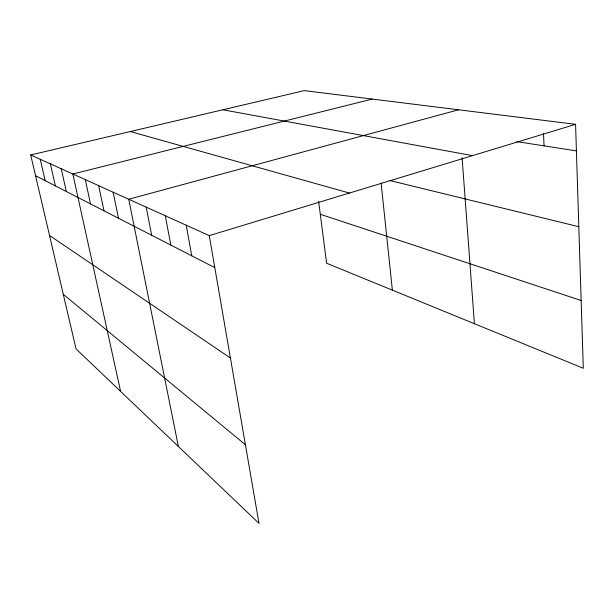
<?xml version="1.0" encoding="UTF-8"?>
<svg xmlns="http://www.w3.org/2000/svg" width="614" height="614" viewBox="0 0 614 614"><rect width="100%" height="100%" fill="white"/><g stroke="black" fill="none" stroke-linecap="round" stroke-linejoin="round"><path stroke-width="0.92" d="M209.267 235.63L259.001 523.381L76.044 348.898L30.7 154.966L209.267 235.63L575.571 124.327L583.3 368.262L326.633 263.245L318.62 201.308M458.543 109.783L128.733 199.251L178.375 446.493M372.284 99.069L72.836 174L120.605 391.402M30.7 154.966L304.298 90.619L575.571 124.327M516.865 141.634L576.416 150.898M222.836 109.776L472.511 155.641M389.775 180.501L578.818 226.712M130.275 131.542L349.404 193.049M320.301 214.278L581.151 300.499M35.558 175.734L214.793 267.62M49.519 235.469L230.419 358.008M63.273 294.283L245.408 444.759M40.232 159.272L45.167 180.662M50.386 163.861L55.398 185.912M61.231 168.758L66.32 191.507M85.285 179.626L90.519 203.917M98.677 185.674L103.981 210.817M113.114 192.197L118.487 218.246M146.216 207.148L151.689 235.269M165.304 215.767L170.815 245.078M186.226 225.223L191.76 255.815M381.102 182.987L392.369 290.146M462.096 157.683L474.407 323.708M543.505 133.537L544.042 145.863"/></g></svg>
